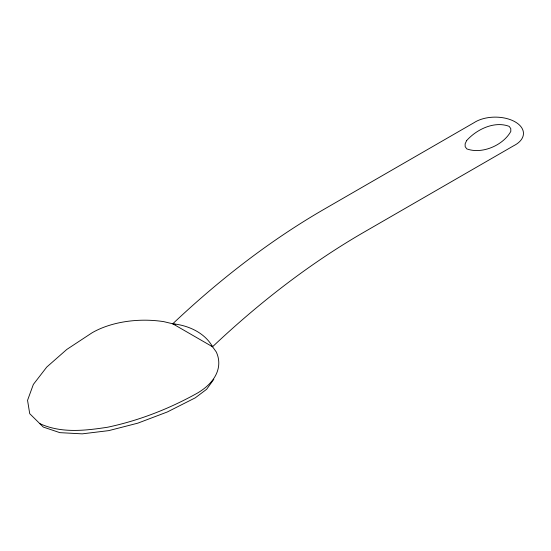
<?xml version="1.0" encoding="UTF-8"?>
<svg xmlns="http://www.w3.org/2000/svg" width="551" height="551" viewBox="0 0 551 551"><rect width="100%" height="100%" fill="white"/><g stroke="black" fill="none" stroke-linecap="round" stroke-linejoin="round"><path stroke-width="0.83" d="M213.816 379.281L206.659 389.261L195.274 397.829L167.325 411.969L137.826 423.154L108.788 430.62L82.195 433.857L59.859 432.652L43.295 427.073L29.72 413.67L27.55 400.322L33.356 384.426L46.745 367.069L66.802 349.437L92.169 332.735A74.171 42.82 0 0 1 163.812 321.653L175.19 324.374M172.752 323.788C188.228 325.317 204.8 332.708 212.548 346.765A703.799 406.342 -60 0 1 363.729 232.329L513.876 145.643A28.197 16.282 0 0 0 515.206 121.902A28.197 16.282 0 0 0 474.08 122.666L323.926 209.352A703.799 406.342 -60 0 0 172.752 323.788L212.548 346.765M39.72 423.574C61.044 433.472 85.04 430.675 107.528 427.245C138.948 420.613 169.019 408.883 197.058 393.297A74.171 42.82 0 0 0 216.254 351.931L211.625 345.477M466.635 140.595L465.127 143.845L465.175 146.669L466.78 148.88C481.891 154.514 503.215 145.354 510.818 131.4L510.77 128.569L509.165 126.358C494.371 120.752 476.622 129.361 466.635 140.595"/></g></svg>
